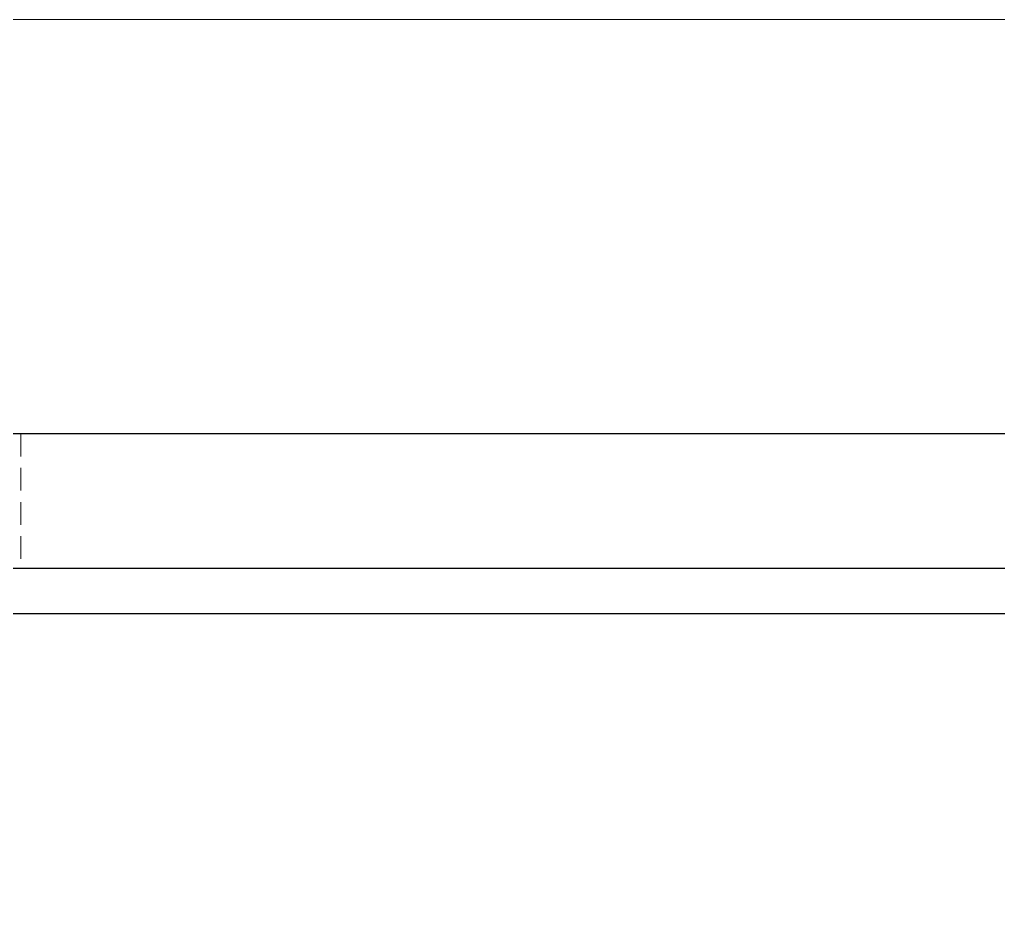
# Model space of a CAD drawing. Header units: millimetres. Extents: x 126 to 938, y 244 to 707.
# Drawn here: x 689.8 to 744.4, y 587.7 to 637.2 of the extents above; entities that cross this region are included whole.
import ezdxf

# ---------------------------------------------------------------- set-up
doc = ezdxf.new("R2010")
doc.units = ezdxf.units.MM
doc.linetypes.add('HIDDEN', pattern=[1.905, 1.27, -0.635])

msp = doc.modelspace()

# ---------------------------------------------------------------- linework, layer by layer
at = {"color": 7, "linetype": 'Continuous', "lineweight": 25}
for p, q in [((853.194, 614.047), (594.354, 614.047)), ((601.854, 606.547), (845.694, 606.547)), ((845.694, 604.007), (641.854, 604.007))]:
    msp.add_line(p, q, dxfattribs=at)
at = {"color": 7, "linetype": 'HIDDEN', "lineweight": 18}
for p, q in [((853.194, 614.047), (594.354, 614.047)), ((789.814, 614.047), (689.814, 614.047)), ((689.814, 614.047), (689.814, 606.547)), ((689.814, 614.047), (689.814, 606.547)), ((689.814, 614.047), (789.814, 614.047)), ((789.814, 614.047), (689.814, 614.047)), ((689.814, 614.047), (689.814, 606.547)), ((789.814, 614.047), (689.814, 614.047)), ((689.814, 614.047), (689.814, 606.547)), ((601.854, 606.547), (845.694, 606.547)), ((845.694, 606.547), (641.854, 606.547)), ((641.854, 606.547), (845.694, 606.547)), ((689.814, 606.547), (789.814, 606.547)), ((789.814, 606.547), (689.814, 606.547)), ((689.814, 606.547), (789.814, 606.547)), ((689.814, 606.547), (789.814, 606.547)), ((641.854, 604.007), (845.694, 604.007))]:
    msp.add_line(p, q, dxfattribs=at)
at = {"color": 7, "linetype": 'Continuous', "lineweight": 18, "flags": 128}
msp.add_lwpolyline([(869.069, 434.045), (876.663, 434.045), (876.663, 637.151), (583.288, 637.151), (583.288, 575.947), (583.288, 568.447), (583.288, 434.045), (861.569, 434.045), (869.069, 434.045)], dxfattribs=at)

doc.saveas('drawing.dxf')
